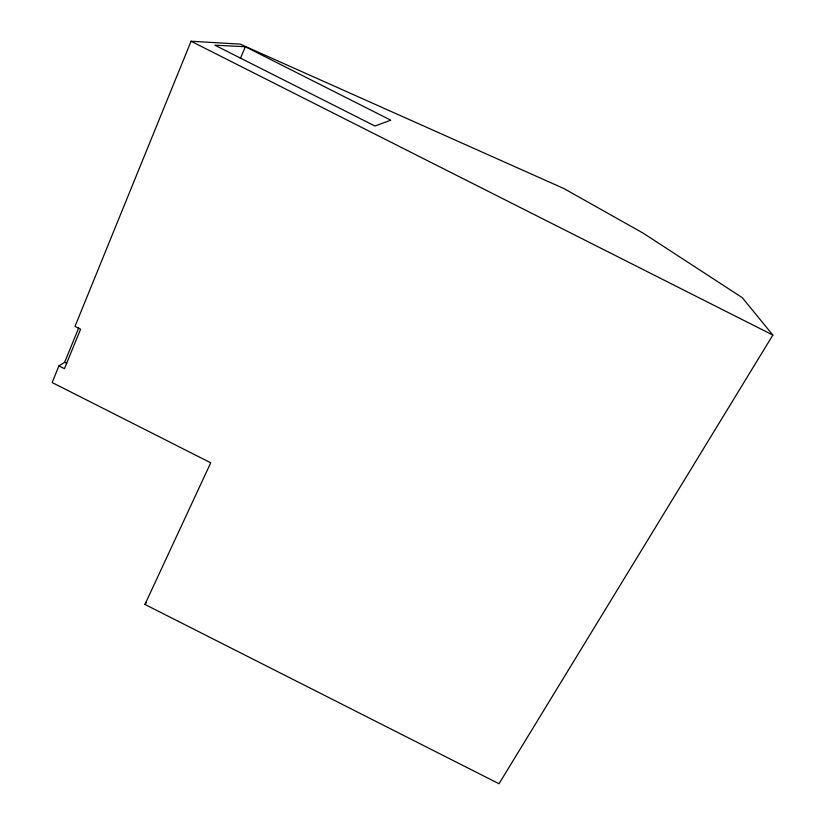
<?xml version="1.0" encoding="UTF-8"?>
<svg xmlns="http://www.w3.org/2000/svg" width="825" height="825" viewBox="0 0 825 825"><rect width="100%" height="100%" fill="white"/><g stroke="black" fill="none" stroke-linecap="round" stroke-linejoin="round"><path stroke-width="1.24" d="M58.936 365.857L52.15 382.542L210.736 462.794L144.932 604.426L499.012 783.75L772.85 335.063L742.273 297.66L643.335 233.248L564.022 188.616L240.137 44.107L191.06 41.25L75.003 326.38L80.582 329.206L64.443 368.651L58.936 365.857L64.639 362.33L78.643 328.01M240.343 58.575L245.345 46.736L390.823 120.192L374.921 126.008L214.902 45.2L245.345 46.736M144.932 604.426L146.468 602.374M64.639 362.33L66.825 363.412M191.06 41.25L772.85 335.063"/></g></svg>
